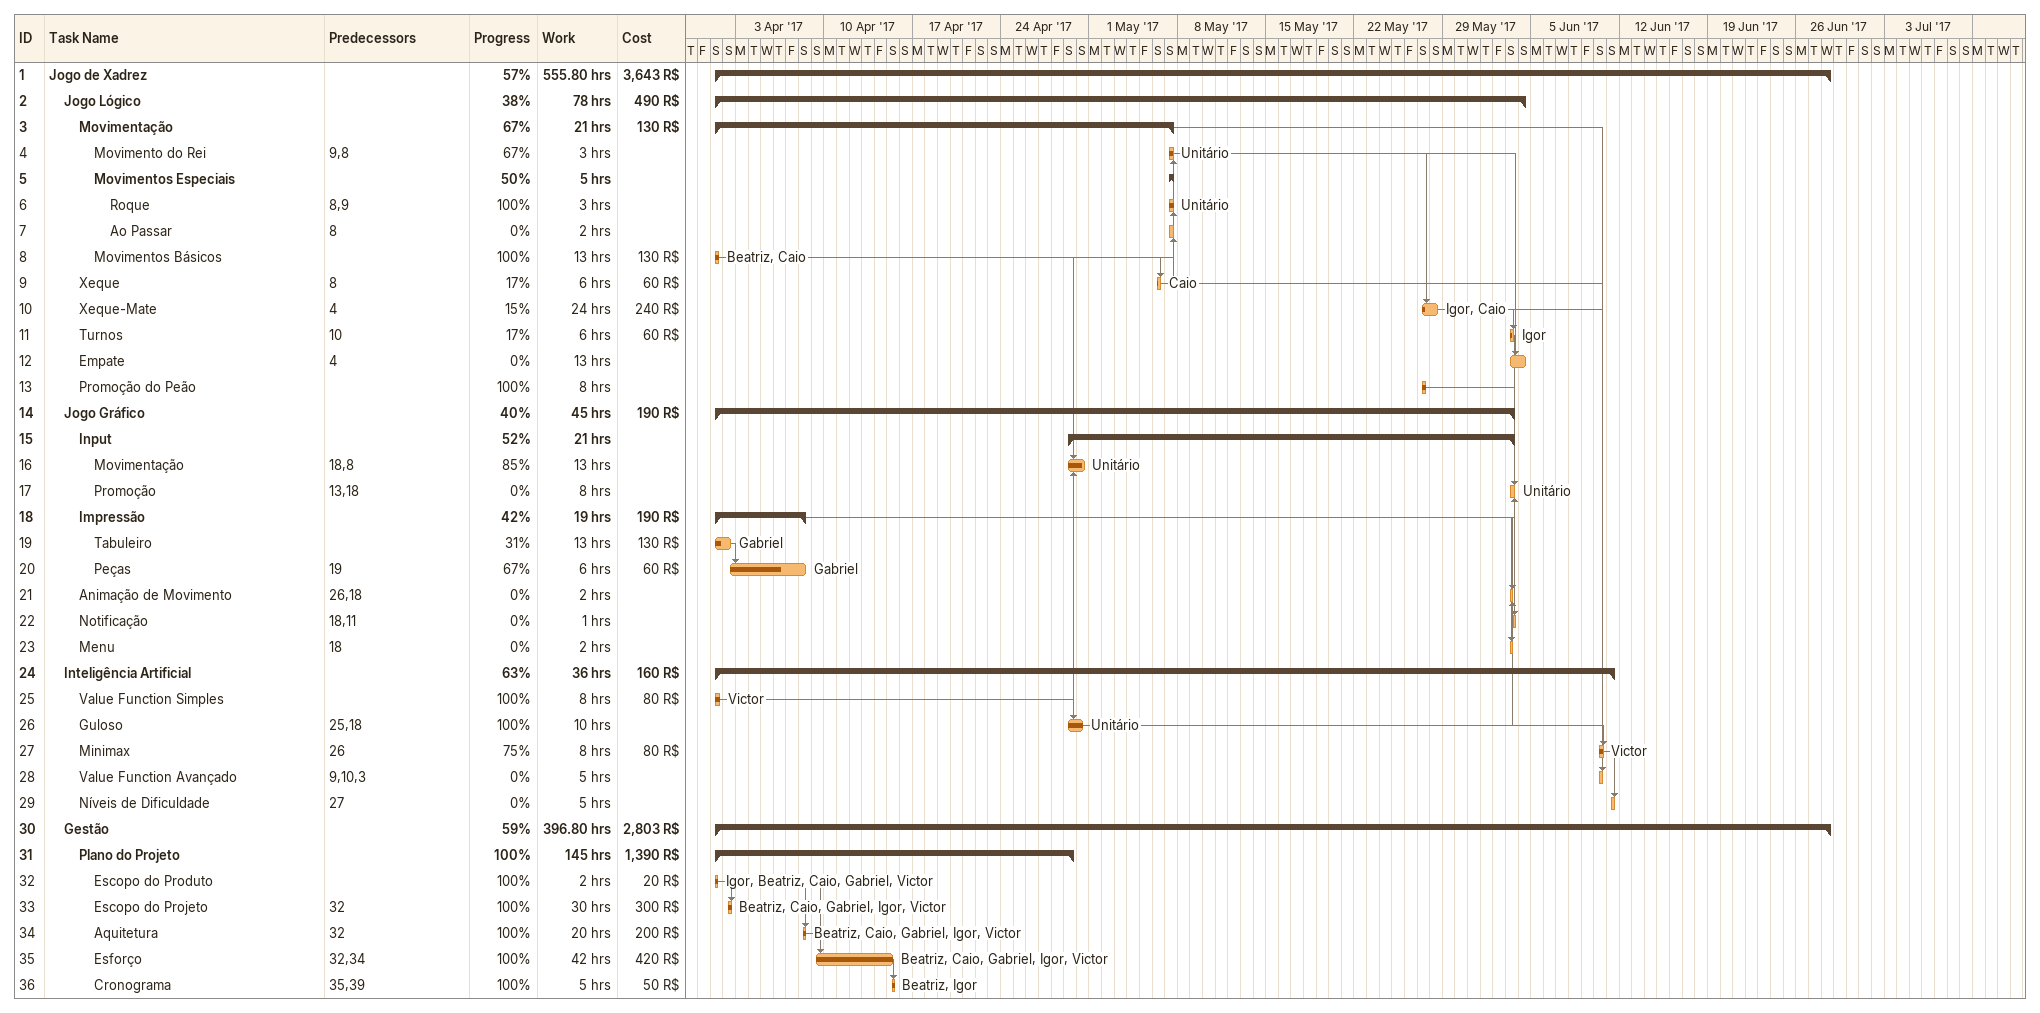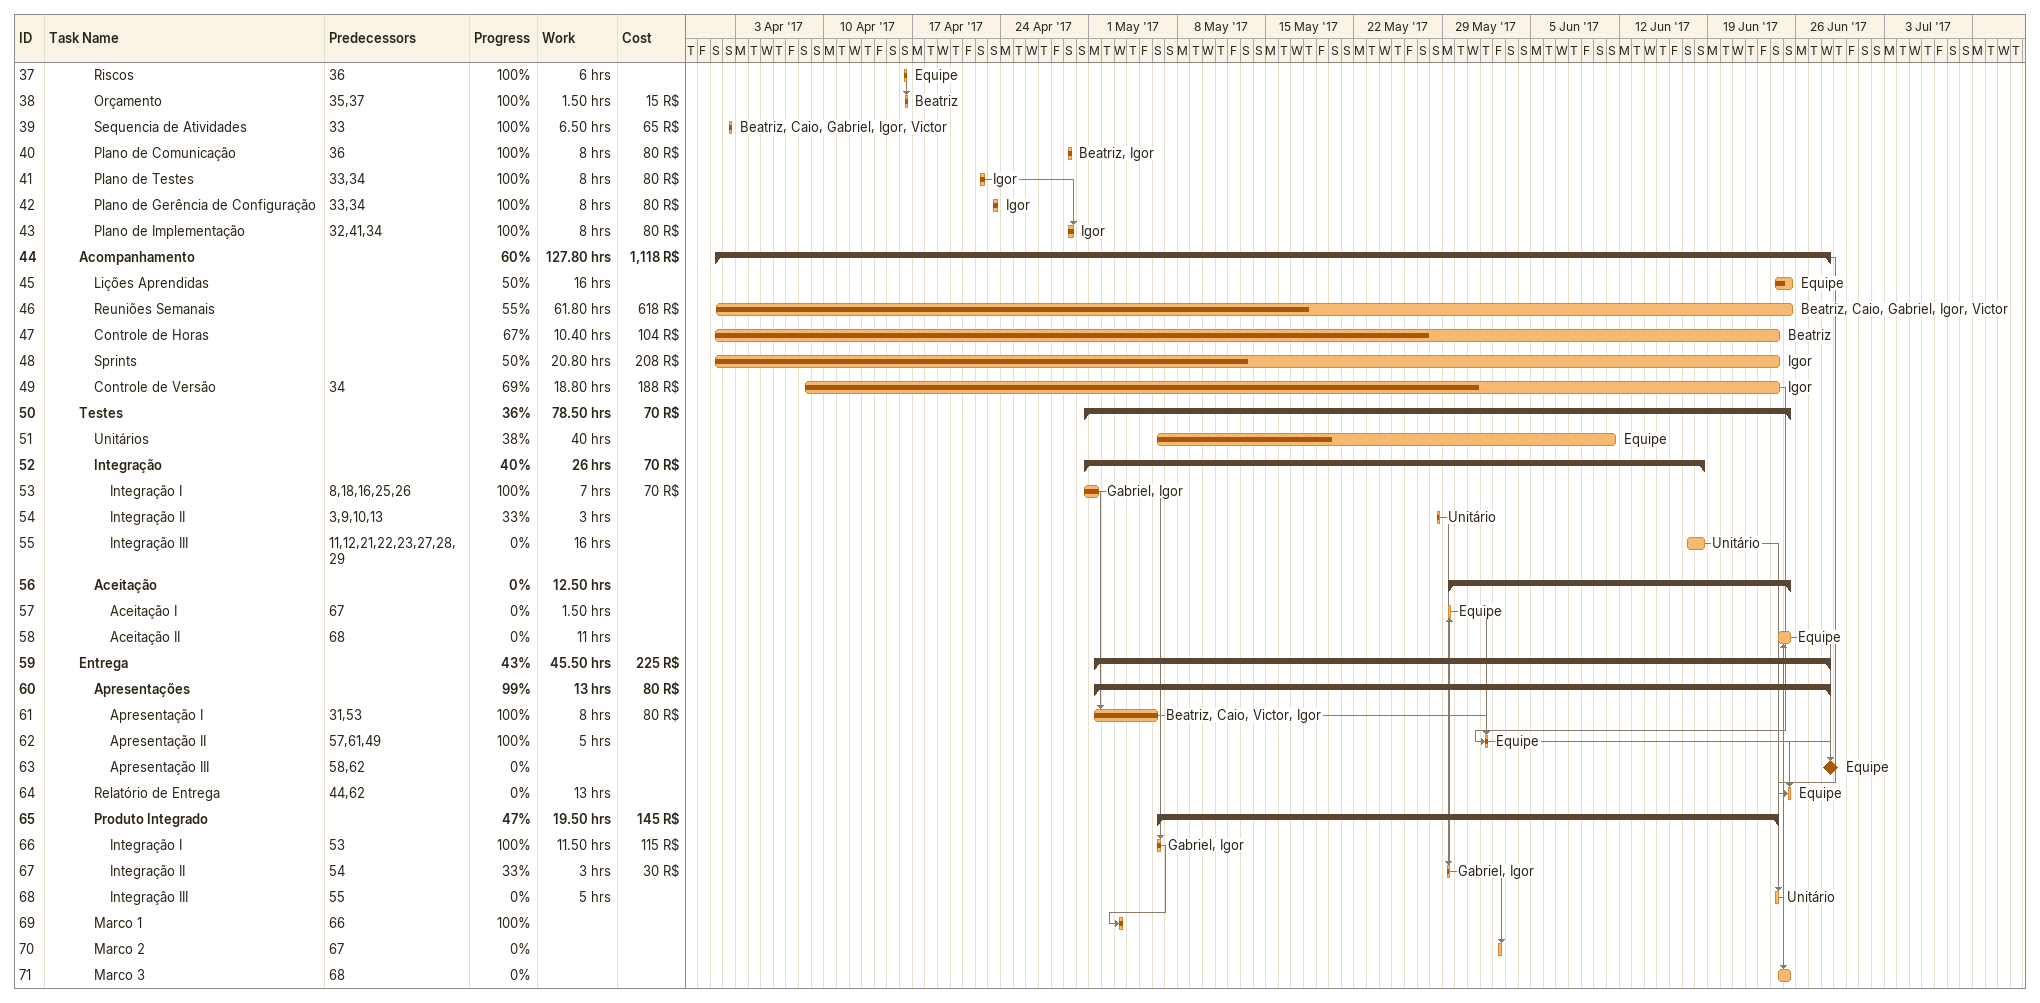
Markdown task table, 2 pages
| ID | Level | Task | Start | Finish | Predecessors | Resources | % complete | Work (h) | Cost (R$) |
|---|---|---|---|---|---|---|---|---|---|
| 1 | 1 | **Jogo de Xadrez** | 2017-04-01 | 2017-06-28 |  |  | 57 | 555.80 | 3643 |
| 2 | 2 | **Jogo Lógico** | 2017-04-01 | 2017-06-04 |  |  | 38 | 78 | 490 |
| 3 | 3 | **Movimentação** | 2017-04-01 | 2017-05-07 |  |  | 67 | 21 | 130 |
| 4 | 4 | Movimento do Rei | 2017-05-07 | 2017-05-07 | 9, 8 | Unitário | 67 | 3 |  |
| 5 | 4 | **Movimentos Especiais** | 2017-05-07 | 2017-05-07 |  |  | 50 | 5 |  |
| 6 | 5 | Roque | 2017-05-07 | 2017-05-07 | 8, 9 | Unitário | 100 | 3 |  |
| 7 | 5 | Ao Passar | 2017-05-07 | 2017-05-07 | 8 |  | 0 | 2 |  |
| 8 | 4 | Movimentos Básicos | 2017-04-01 | 2017-04-01 |  | Beatriz, Caio | 100 | 13 | 130 |
| 9 | 3 | Xeque | 2017-05-06 | 2017-05-06 | 8 | Caio | 17 | 6 | 60 |
| 10 | 3 | Xeque-Mate | 2017-05-27 | 2017-05-28 | 4 | Igor, Caio | 15 | 24 | 240 |
| 11 | 3 | Turnos | 2017-06-03 | 2017-06-03 | 10 | Igor | 17 | 6 | 60 |
| 12 | 3 | Empate | 2017-06-03 | 2017-06-04 | 4 |  | 0 | 13 |  |
| 13 | 3 | Promoção do Peão | 2017-05-27 | 2017-05-27 |  |  | 100 | 8 |  |
| 14 | 2 | **Jogo Gráfico** | 2017-04-01 | 2017-06-03 |  |  | 40 | 45 | 190 |
| 15 | 3 | **Input** | 2017-04-29 | 2017-06-03 |  |  | 52 | 21 |  |
| 16 | 4 | Movimentação | 2017-04-29 | 2017-04-30 | 18, 8 | Unitário | 85 | 13 |  |
| 17 | 4 | Promoção | 2017-06-03 | 2017-06-03 | 13, 18 | Unitário | 0 | 8 |  |
| 18 | 3 | **Impressão** | 2017-04-01 | 2017-04-08 |  |  | 42 | 19 | 190 |
| 19 | 4 | Tabuleiro | 2017-04-01 | 2017-04-02 |  | Gabriel | 31 | 13 | 130 |
| 20 | 4 | Peças | 2017-04-02 | 2017-04-08 | 19 | Gabriel | 67 | 6 | 60 |
| 21 | 3 | Animação de Movimento | 2017-06-03 | 2017-06-03 | 26, 18 |  | 0 | 2 |  |
| 22 | 3 | Notificação | 2017-06-03 | 2017-06-03 | 18, 11 |  | 0 | 1 |  |
| 23 | 3 | Menu | 2017-06-03 | 2017-06-03 | 18 |  | 0 | 2 |  |
| 24 | 2 | **Inteligência Artificial** | 2017-04-01 | 2017-06-11 |  |  | 63 | 36 | 160 |
| 25 | 3 | Value Function Simples | 2017-04-01 | 2017-04-01 |  | Victor | 100 | 8 | 80 |
| 26 | 3 | Guloso | 2017-04-29 | 2017-04-30 | 25, 18 | Unitário | 100 | 10 |  |
| 27 | 3 | Minimax | 2017-06-10 | 2017-06-10 | 26 | Victor | 75 | 8 | 80 |
| 28 | 3 | Value Function Avançado | 2017-06-10 | 2017-06-10 | 9, 10, 3 |  | 0 | 5 |  |
| 29 | 3 | Níveis de Dificuldade | 2017-06-11 | 2017-06-11 | 27 |  | 0 | 5 |  |
| 30 | 2 | **Gestão** | 2017-04-01 | 2017-06-28 |  |  | 59 | 396.80 | 2803 |
| 31 | 3 | **Plano do Projeto** | 2017-04-01 | 2017-04-29 |  |  | 100 | 145 | 1390 |
| 32 | 4 | Escopo do Produto | 2017-04-01 | 2017-04-01 |  | Igor, Beatriz, Caio, Gabriel, Victor | 100 | 2 | 20 |
| 33 | 4 | Escopo do Projeto | 2017-04-02 | 2017-04-02 | 32 | Beatriz, Caio, Gabriel, Igor, Victor | 100 | 30 | 300 |
| 34 | 4 | Aquitetura | 2017-04-08 | 2017-04-08 | 32 | Beatriz, Caio, Gabriel, Igor, Victor | 100 | 20 | 200 |
| 35 | 4 | Esforço | 2017-04-09 | 2017-04-15 | 32, 34 | Beatriz, Caio, Gabriel, Igor, Victor | 100 | 42 | 420 |
| 36 | 4 | Cronograma | 2017-04-15 | 2017-04-15 | 35, 39 | Beatriz, Igor | 100 | 5 | 50 |
| 37 | 4 | Riscos | 2017-04-16 | 2017-04-16 | 36 | Equipe | 100 | 6 |  |
| 38 | 4 | Orçamento | 2017-04-16 | 2017-04-16 | 35, 37 | Beatriz | 100 | 1.50 | 15 |
| 39 | 4 | Sequencia de Atividades | 2017-04-02 | 2017-04-02 | 33 | Beatriz, Caio, Gabriel, Igor, Victor | 100 | 6.50 | 65 |
| 40 | 4 | Plano de Comunicação | 2017-04-29 | 2017-04-29 | 36 | Beatriz, Igor | 100 | 8 | 80 |
| 41 | 4 | Plano de Testes | 2017-04-22 | 2017-04-22 | 33, 34 | Igor | 100 | 8 | 80 |
| 42 | 4 | Plano de Gerência de Configuração | 2017-04-23 | 2017-04-23 | 33, 34 | Igor | 100 | 8 | 80 |
| 43 | 4 | Plano de Implementação | 2017-04-29 | 2017-04-29 | 32, 41, 34 | Igor | 100 | 8 | 80 |
| 44 | 3 | **Acompanhamento** | 2017-04-01 | 2017-06-28 |  |  | 60 | 127.80 | 1118 |
| 45 | 4 | Lições Aprendidas | 2017-06-24 | 2017-06-25 |  | Equipe | 50 | 16 |  |
| 46 | 4 | Reuniões Semanais | 2017-04-01 | 2017-06-25 |  | Beatriz, Caio, Gabriel, Igor, Victor | 55 | 61.80 | 618 |
| 47 | 4 | Controle de Horas | 2017-04-01 | 2017-06-24 |  | Beatriz | 67 | 10.40 | 104 |
| 48 | 4 | Sprints | 2017-04-01 | 2017-06-24 |  | Igor | 50 | 20.80 | 208 |
| 49 | 4 | Controle de Versão | 2017-04-08 | 2017-06-24 | 34 | Igor | 69 | 18.80 | 188 |
| 50 | 3 | **Testes** | 2017-04-30 | 2017-06-25 |  |  | 36 | 78.50 | 70 |
| 51 | 4 | Unitários | 2017-05-06 | 2017-06-11 |  | Equipe | 38 | 40 |  |
| 52 | 4 | **Integração** | 2017-04-30 | 2017-06-18 |  |  | 40 | 26 | 70 |
| 53 | 5 | Integração I | 2017-04-30 | 2017-05-01 | 8, 18, 16, 25, 26 | Gabriel, Igor | 100 | 7 | 70 |
| 54 | 5 | Integração II | 2017-05-28 | 2017-05-28 | 3, 9, 10, 13 | Unitário | 33 | 3 |  |
| 55 | 5 | Integração III | 2017-06-17 | 2017-06-18 | 11, 12, 21, 22, 23, 27, 28, 29 | Unitário | 0 | 16 |  |
| 56 | 4 | **Aceitação** | 2017-05-29 | 2017-06-25 |  |  | 0 | 12.50 |  |
| 57 | 5 | Aceitação I | 2017-05-29 | 2017-05-29 | 67 | Equipe | 0 | 1.50 |  |
| 58 | 5 | Aceitação II | 2017-06-24 | 2017-06-25 | 68 | Equipe | 0 | 11 |  |
| 59 | 3 | **Entrega** | 2017-05-01 | 2017-06-28 |  |  | 43 | 45.50 | 225 |
| 60 | 4 | **Apresentações** | 2017-05-01 | 2017-06-28 |  |  | 99 | 13 | 80 |
| 61 | 5 | Apresentação I | 2017-05-01 | 2017-05-06 | 31, 53 | Beatriz, Caio, Victor, Igor | 100 | 8 | 80 |
| 62 | 5 | Apresentação II | 2017-06-01 | 2017-06-01 | 57, 61, 49 | Equipe | 100 | 5 |  |
| 63 | 5 | Apresentação III (milestone) | 2017-06-28 | 2017-06-28 | 58, 62 | Equipe | 0 |  |  |
| 64 | 4 | Relatório de Entrega | 2017-06-25 | 2017-06-25 | 44, 62 | Equipe | 0 | 13 |  |
| 65 | 4 | **Produto Integrado** | 2017-05-06 | 2017-06-24 |  |  | 47 | 19.50 | 145 |
| 66 | 5 | Integração I | 2017-05-06 | 2017-05-06 | 53 | Gabriel, Igor | 100 | 11.50 | 115 |
| 67 | 5 | Integração II | 2017-05-29 | 2017-05-29 | 54 | Gabriel, Igor | 33 | 3 | 30 |
| 68 | 5 | Integração III | 2017-06-24 | 2017-06-24 | 55 | Unitário | 0 | 5 |  |
| 69 | 4 | Marco 1 | 2017-05-03 | 2017-05-03 | 66 |  | 100 |  |  |
| 70 | 4 | Marco 2 | 2017-06-02 | 2017-06-02 | 67 |  | 0 |  |  |
| 71 | 4 | Marco 3 | 2017-06-24 | 2017-06-25 | 68 |  | 0 |  |  |
